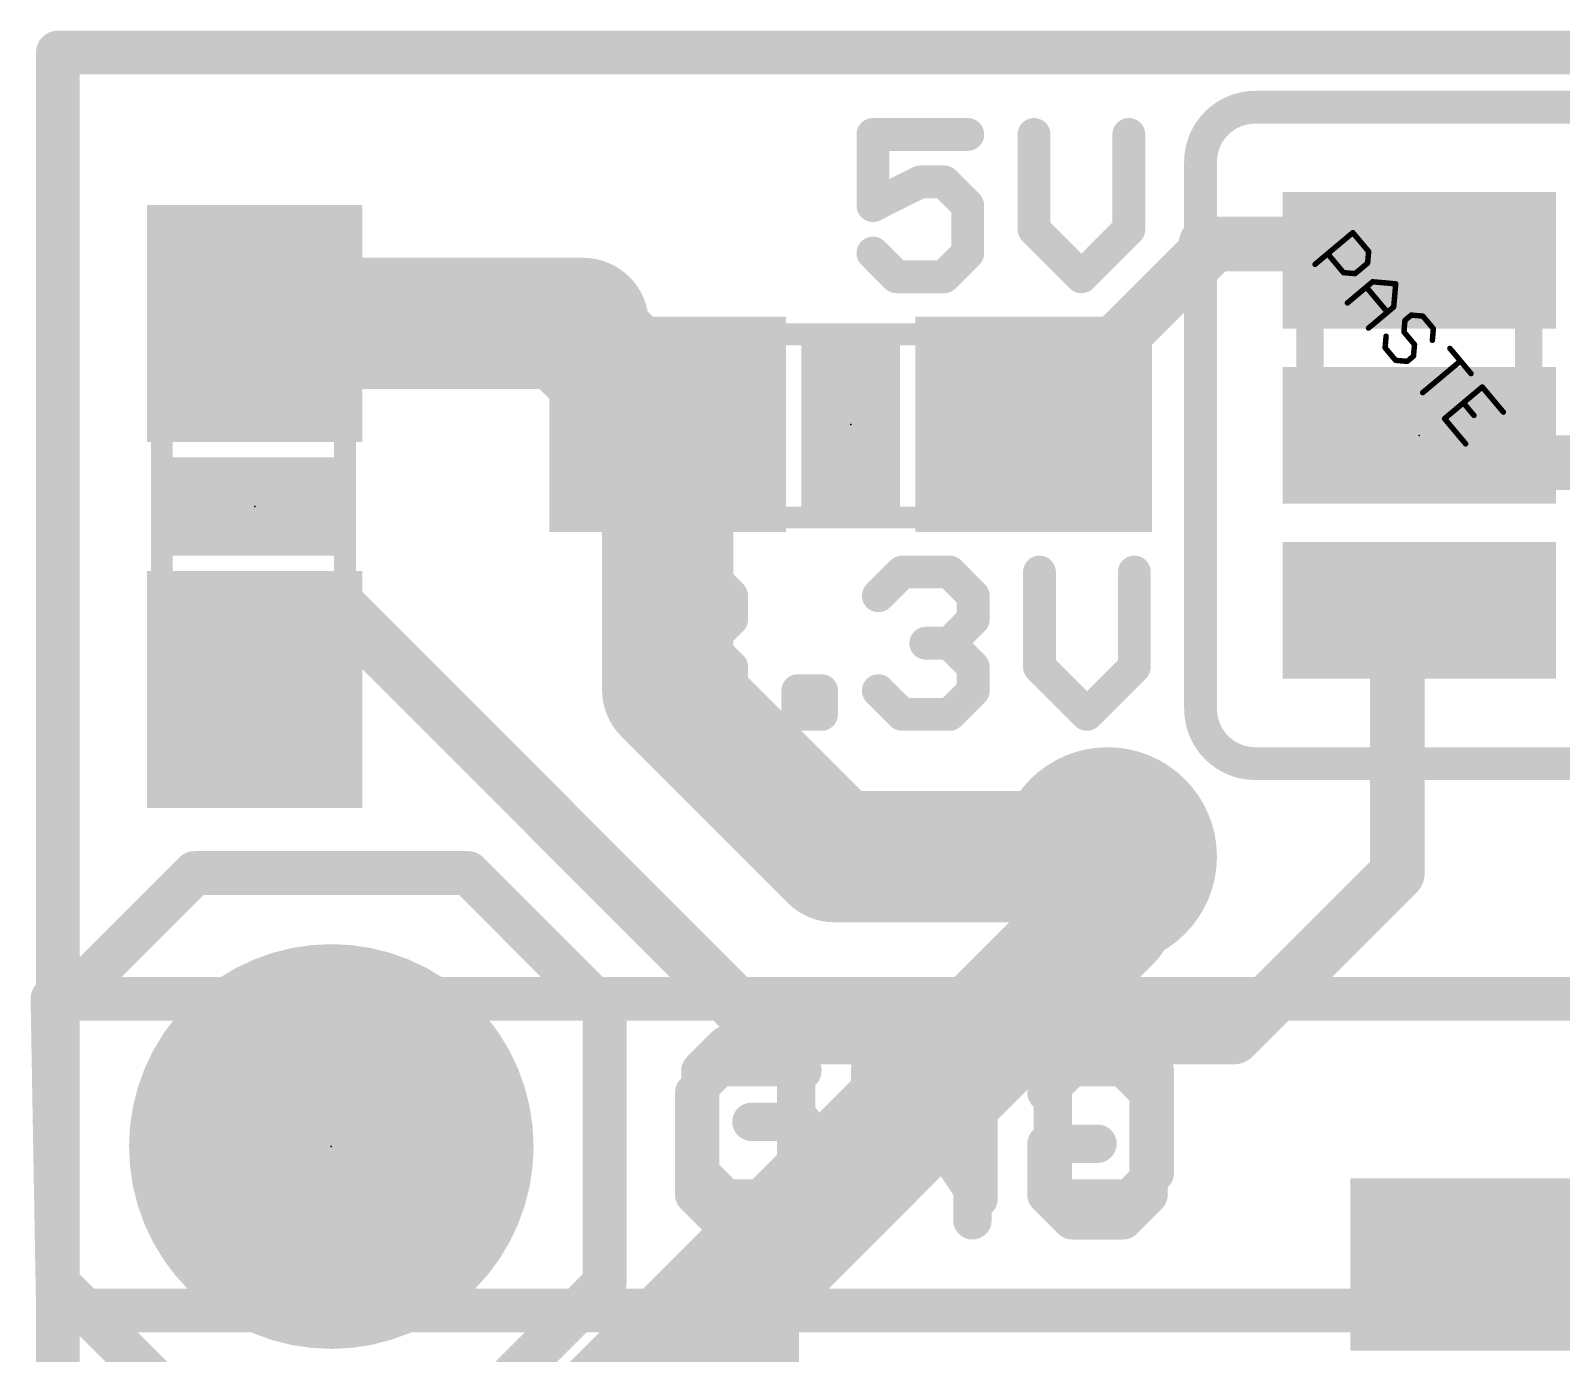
# Model space of a CAD drawing. Extents: x -0.1 to 26.8, y -8.9 to 12.8.
# Drawn here: x -0.13 to 6.98, y 6.66 to 12.8 of the extents above; entities that cross this region are included whole.
import ezdxf

# ---------------------------------------------------------------- set-up
doc = ezdxf.new("R2010")
doc.units = 0
for name, color, linetype in [('1', 12, 'CONTINUOUS'), ('16', 132, 'CONTINUOUS'), ('17', 110, 'CONTINUOUS'), ('18', 110, 'CONTINUOUS'), ('20', 53, 'CONTINUOUS'), ('21', 41, 'CONTINUOUS'), ('22', 40, 'CONTINUOUS'), ('23', 53, 'CONTINUOUS'), ('51', 53, 'CONTINUOUS')]:
    doc.layers.add(name, color=color, linetype=linetype)

# ---------------------------------------------------------------- blocks, each defined once
blk = doc.blocks.new('RECT')
blk.add_solid([(-0.5, -0.5), (0.5, -0.5), (-0.5, 0.5), (0.5, 0.5)])
blk = doc.blocks.new('ROUNDP')
at = {"const_width": 0.5}
blk.add_lwpolyline([(0, -0.25, 1), (0, 0.25, 1), (0, -0.25)], format="xyb", dxfattribs=at)
blk = doc.blocks.new('ROUNDV')
at = {"const_width": 0.5}
blk.add_lwpolyline([(0, -0.25, 1), (0, 0.25, 1), (0, -0.25)], format="xyb", dxfattribs=at)

msp = doc.modelspace()

# ---------------------------------------------------------------- linework, layer by layer
at = {"layer": '1'}
for points, const_width in [([(4.533, 10.9728), (5.334, 11.7738)], 0.254), ([(5.334, 11.811), (6.2484, 11.811)], 0.254), ([(5.334, 11.7738), (5.334, 11.811)], 0.254), ([(6.2484, 11.811), (6.3246, 11.7348)], 0.254), ([(0.9144, 11.4418), (2.4402, 11.4418)], 0.6096), ([(2.4402, 11.3656), (2.4402, 11.4418)], 0.6096), ([(2.833, 10.9728), (2.4402, 11.3656)], 0.6096), ([(2.833, 9.74), (2.833, 10.9728)], 0.6096), ([(6.3246, 10.922), (6.3246, 10.795)], 0.254), ([(6.3246, 10.795), (7.9502, 10.795)], 0.254), ([(0.9144, 9.8044), (1.27, 10.16)], 0.254), ([(1.27, 10.16), (3.302, 8.128)], 0.254), ([(6.223, 10.0076), (6.3246, 10.1092)], 0.254), ([(6.223, 8.89), (6.223, 10.0076)], 0.254), ([(3.6068, 8.9662), (2.833, 9.74)], 0.6096), ([(0.9144, 9.7418), (0.9144, 9.8044)], 0.254), ([(3.6068, 8.9662), (4.8768, 8.9662)], 0.6096), ([(5.461, 8.128), (6.223, 8.89)], 0.254), ([(-0.0254, 8.3058), (21.463, 8.3058)], 0.2032), ([(0, 6.858), (-0.0254, 8.3058)], 0.2032), ([(3.302, 8.128), (5.461, 8.128)], 0.254), ([(3.3156, 7.1256), (3.81, 7.62)], 0.254), ([(3.3156, 6.1468), (3.3156, 7.1256)], 0.254), ([(21.463, 6.858), (0, 6.858)], 0.2032)]:
    msp.add_lwpolyline(points, dxfattribs=dict(at, const_width=const_width))
for points, const_width in [([(5.334, 11.8745, 1), (5.334, 11.7475)], 0.127), ([(5.3975, 11.811, 1), (5.2705, 11.811)], 0.127), ([(5.3789, 11.7289, 1), (5.2891, 11.8187)], 0.127), ([(6.2933, 11.8559, 1), (6.2035, 11.7661)], 0.127), ([(6.2484, 11.7475, 1), (6.2484, 11.8745)], 0.127), ([(5.2705, 11.7738, 1), (5.3975, 11.7738)], 0.127), ([(6.2797, 11.6899, 1), (6.3695, 11.7797)], 0.127), ([(0.9144, 11.5942, 1), (0.9144, 11.2894)], 0.3048), ([(2.5926, 11.4418, 1), (2.2878, 11.4418)], 0.3048), ([(2.4402, 11.2894, 1), (2.4402, 11.5942)], 0.3048), ([(2.548, 11.4734, 1), (2.3324, 11.2578)], 0.3048), ([(2.2878, 11.3656, 1), (2.5926, 11.3656)], 0.3048), ([(2.9854, 10.9728, 1), (2.6806, 10.9728)], 0.3048), ([(2.7252, 10.865, 1), (2.9408, 11.0806)], 0.3048), ([(4.4881, 11.0177, 1), (4.5779, 10.9279)], 0.127), ([(6.3881, 10.922, 1), (6.2611, 10.922)], 0.127), ([(6.3246, 10.8585, 1), (6.3246, 10.7315)], 0.127), ([(6.2611, 10.795, 1), (6.3881, 10.795)], 0.127), ([(1.3149, 10.2049, 1), (1.2251, 10.1151)], 0.127), ([(1.3149, 10.1151, 1), (1.2251, 10.2049)], 0.127), ([(6.3695, 10.0643, 1), (6.2797, 10.1541)], 0.127), ([(6.2865, 10.0076, 1), (6.1595, 10.0076)], 0.127), ([(6.1781, 10.0525, 1), (6.2679, 9.9627)], 0.127), ([(2.9408, 9.8478, 1), (2.7252, 9.6322)], 0.3048), ([(0.9779, 9.8044, 1), (0.8509, 9.8044)], 0.127), ([(0.8695, 9.8493, 1), (0.9593, 9.7595)], 0.127), ([(2.6806, 9.74, 1), (2.9854, 9.74)], 0.3048), ([(0.8509, 9.7418, 1), (0.9779, 9.7418)], 0.127), ([(3.6068, 9.1186, 1), (3.6068, 8.8138)], 0.3048), ([(4.8768, 8.8138, 1), (4.8768, 9.1186)], 0.3048), ([(3.499, 8.8584, 1), (3.7146, 9.074)], 0.3048), ([(6.2679, 8.8451, 1), (6.1781, 8.9349)], 0.127), ([(6.1595, 8.89, 1), (6.2865, 8.89)], 0.127), ([(-0.0254, 8.3566, 1), (-0.0254, 8.255)], 0.1016), ([(0.0254, 8.3067, 1), (-0.0762, 8.3049)], 0.1016), ([(3.302, 8.1915, 1), (3.302, 8.0645)], 0.127), ([(5.461, 8.0645, 1), (5.461, 8.1915)], 0.127), ([(3.2571, 8.0831, 1), (3.3469, 8.1729)], 0.127), ([(5.4161, 8.1729, 1), (5.5059, 8.0831)], 0.127), ([(3.8549, 7.5751, 1), (3.7651, 7.6649)], 0.127), ([(3.3791, 7.1256, 1), (3.2521, 7.1256)], 0.127), ([(3.2707, 7.1705, 1), (3.3605, 7.0807)], 0.127), ([(0, 6.9088, 1), (0, 6.8072)], 0.1016), ([(-0.0508, 6.8571, 1), (0.0508, 6.8589)], 0.1016)]:
    msp.add_lwpolyline(points, format="xyb", dxfattribs=dict(at, const_width=const_width))
at = {"layer": '16'}
for points, const_width in [([(0, 12.7), (0, 0)], 0.2032), ([(26.67, 12.7), (0, 12.7)], 0.2032), ([(4.8768, 8.6868), (4.8768, 8.9662)], 0.6096), ([(1.27, 5.08), (4.8768, 8.6868)], 0.6096)]:
    msp.add_lwpolyline(points, dxfattribs=dict(at, const_width=const_width))
for points, const_width in [([(0.0508, 12.7, 1), (-0.0508, 12.7)], 0.1016), ([(0, 12.7508, 1), (0, 12.6492)], 0.1016), ([(5.0292, 8.9662, 1), (4.7244, 8.9662)], 0.3048), ([(4.9846, 8.579, 1), (4.769, 8.7946)], 0.3048), ([(4.7244, 8.6868, 1), (5.0292, 8.6868)], 0.3048)]:
    msp.add_lwpolyline(points, format="xyb", dxfattribs=dict(at, const_width=const_width))
at = {"layer": '20', "const_width": 0.2032}
for points in [[(26.67, 12.7), (0, 12.7)], [(0, 12.7), (0, 0)]]:
    msp.add_lwpolyline(points, dxfattribs=at)
at = {"layer": '20', "const_width": 0.1016}
for points in [[(0, 12.7508, 1), (0, 12.6492)], [(0.0508, 12.7, 1), (-0.0508, 12.7)]]:
    msp.add_lwpolyline(points, format="xyb", dxfattribs=at)
at = {"layer": '21'}
for points, const_width in [([(5.5626, 12.446, 0.4142), (5.3086, 12.192)], 0.1524), ([(5.5626, 12.4841, 1), (5.5626, 12.4079)], 0.0762), ([(5.5626, 12.4079, 1), (5.5626, 12.4841)], 0.0762), ([(3.7864, 12.3577, 1), (3.7864, 12.2815)], 0.0762), ([(3.8245, 12.3196, 1), (3.7483, 12.3196)], 0.0762), ([(4.227, 12.2815, 1), (4.227, 12.3577)], 0.0762), ([(4.5729, 12.3196, 1), (4.4967, 12.3196)], 0.0762), ([(5.0135, 12.3196, 1), (4.9373, 12.3196)], 0.0762), ([(5.3467, 12.192, 1), (5.2705, 12.192)], 0.0762), ([(4.0067, 12.1373, 1), (4.0067, 12.0611)], 0.0762), ([(4.0237, 12.0652, 1), (3.9896, 12.1333)], 0.0762), ([(4.1438, 12.1262, 1), (4.0899, 12.0723)], 0.0762), ([(4.1169, 12.0611, 1), (4.1169, 12.1373)], 0.0762), ([(5.2705, 12.192, 1), (5.3467, 12.192)], 0.0762), ([(3.7693, 12.0232, 1), (3.8034, 11.955)], 0.0762), ([(3.7483, 11.9891, 1), (3.8245, 11.9891)], 0.0762), ([(4.2651, 11.9891, 1), (4.1889, 11.9891)], 0.0762), ([(4.2001, 11.9621, 1), (4.254, 12.016)], 0.0762), ([(4.5617, 11.9059, 1), (4.5078, 11.852)], 0.0762), ([(5.0024, 11.852, 1), (4.9485, 11.9059)], 0.0762), ([(4.4967, 11.8789, 1), (4.5729, 11.8789)], 0.0762), ([(4.9373, 11.8789, 1), (5.0135, 11.8789)], 0.0762), ([(3.8133, 11.7957, 1), (3.7594, 11.7418)], 0.0762), ([(4.1889, 11.7688, 1), (4.2651, 11.7688)], 0.0762), ([(4.254, 11.7418, 1), (4.2001, 11.7957)], 0.0762), ([(3.8965, 11.6967, 1), (3.8965, 11.6205)], 0.0762), ([(3.8696, 11.6317, 1), (3.9235, 11.6855)], 0.0762), ([(4.0899, 11.6855, 1), (4.1438, 11.6317)], 0.0762), ([(4.1169, 11.6205, 1), (4.1169, 11.6967)], 0.0762), ([(4.7282, 11.6855, 1), (4.782, 11.6317)], 0.0762), ([(4.7282, 11.6317, 1), (4.782, 11.6855)], 0.0762), ([(2.7993, 10.3257, 1), (2.7993, 10.2495)], 0.0762), ([(2.8262, 10.2606, 1), (2.7724, 10.3145)], 0.0762), ([(3.0466, 10.3145, 1), (2.9927, 10.2606)], 0.0762), ([(3.0196, 10.2495, 1), (3.0196, 10.3257)], 0.0762), ([(3.9219, 10.3257, 1), (3.9219, 10.2495)], 0.0762), ([(3.9489, 10.2606, 1), (3.895, 10.3145)], 0.0762), ([(4.1692, 10.3145, 1), (4.1153, 10.2606)], 0.0762), ([(4.1422, 10.2495, 1), (4.1422, 10.3257)], 0.0762), ([(4.5983, 10.2876, 1), (4.5221, 10.2876)], 0.0762), ([(5.0389, 10.2876, 1), (4.9627, 10.2876)], 0.0762), ([(2.6622, 10.2043, 1), (2.7161, 10.1505)], 0.0762), ([(3.1679, 10.1774, 1), (3.0917, 10.1774)], 0.0762), ([(3.1028, 10.1505, 1), (3.1567, 10.2043)], 0.0762), ([(3.7848, 10.2043, 1), (3.8387, 10.1505)], 0.0762), ([(4.2905, 10.1774, 1), (4.2143, 10.1774)], 0.0762), ([(4.2255, 10.1505, 1), (4.2794, 10.2043)], 0.0762), ([(3.0917, 10.0672, 1), (3.1679, 10.0672)], 0.0762), ([(3.1567, 10.0403, 1), (3.1028, 10.0942)], 0.0762), ([(4.2143, 10.0672, 1), (4.2905, 10.0672)], 0.0762), ([(4.2794, 10.0403, 1), (4.2255, 10.0942)], 0.0762), ([(2.9095, 9.9952, 1), (2.9095, 9.919)], 0.0762), ([(3.0466, 9.984, 1), (2.9927, 9.9301)], 0.0762), ([(3.0196, 9.919, 1), (3.0196, 9.9952)], 0.0762), ([(4.0321, 9.9952, 1), (4.0321, 9.919)], 0.0762), ([(4.1692, 9.984, 1), (4.1153, 9.9301)], 0.0762), ([(4.1422, 9.919, 1), (4.1422, 9.9952)], 0.0762), ([(2.9927, 9.984, 1), (3.0466, 9.9301)], 0.0762), ([(4.1153, 9.984, 1), (4.1692, 9.9301)], 0.0762), ([(3.1679, 9.8469, 1), (3.0917, 9.8469)], 0.0762), ([(3.1028, 9.82, 1), (3.1567, 9.8739)], 0.0762), ([(4.2905, 9.8469, 1), (4.2143, 9.8469)], 0.0762), ([(4.2255, 9.82, 1), (4.2794, 9.8739)], 0.0762), ([(4.5871, 9.8739, 1), (4.5332, 9.82)], 0.0762), ([(5.0278, 9.82, 1), (4.9739, 9.8739)], 0.0762), ([(4.5221, 9.8469, 1), (4.5983, 9.8469)], 0.0762), ([(4.9627, 9.8469, 1), (5.0389, 9.8469)], 0.0762), ([(2.7161, 9.7637, 1), (2.6622, 9.7098)], 0.0762), ([(3.0917, 9.7368, 1), (3.1679, 9.7368)], 0.0762), ([(3.1567, 9.7098, 1), (3.1028, 9.7637)], 0.0762), ([(3.4757, 9.7368, 1), (3.3995, 9.7368)], 0.0762), ([(3.4376, 9.7749, 1), (3.4376, 9.6987)], 0.0762), ([(3.5858, 9.7368, 1), (3.5096, 9.7368)], 0.0762), ([(3.5477, 9.6987, 1), (3.5477, 9.7749)], 0.0762), ([(3.8387, 9.7637, 1), (3.7848, 9.7098)], 0.0762), ([(4.2143, 9.7368, 1), (4.2905, 9.7368)], 0.0762), ([(4.2794, 9.7098, 1), (4.2255, 9.7637)], 0.0762), ([(2.7993, 9.6647, 1), (2.7993, 9.5885)], 0.0762), ([(2.7724, 9.5997, 1), (2.8262, 9.6535)], 0.0762), ([(2.9927, 9.6535, 1), (3.0466, 9.5997)], 0.0762), ([(3.0196, 9.5885, 1), (3.0196, 9.6647)], 0.0762), ([(3.4376, 9.6647, 1), (3.4376, 9.5885)], 0.0762), ([(3.5477, 9.5885, 1), (3.5477, 9.6647)], 0.0762), ([(3.9219, 9.6647, 1), (3.9219, 9.5885)], 0.0762), ([(3.895, 9.5997, 1), (3.9489, 9.6535)], 0.0762), ([(4.1153, 9.6535, 1), (4.1692, 9.5997)], 0.0762), ([(4.1422, 9.5885, 1), (4.1422, 9.6647)], 0.0762), ([(4.7536, 9.6535, 1), (4.8074, 9.5997)], 0.0762), ([(4.7536, 9.5997, 1), (4.8074, 9.6535)], 0.0762), ([(5.3086, 9.652, 0.4142), (5.5626, 9.398)], 0.1524), ([(5.3467, 9.652, 1), (5.2705, 9.652)], 0.0762), ([(5.2705, 9.652, 1), (5.3467, 9.652)], 0.0762), ([(3.3995, 9.6266, 1), (3.4757, 9.6266)], 0.0762), ([(3.5096, 9.6266, 1), (3.5858, 9.6266)], 0.0762), ([(5.5626, 9.4361, 1), (5.5626, 9.3599)], 0.0762), ([(5.5626, 9.3599, 1), (5.5626, 9.4361)], 0.0762), ([(0.635, 8.9408, 1), (0.635, 8.8392)], 0.1016), ([(0.6709, 8.8541, 1), (0.5991, 8.9259)], 0.1016), ([(1.9409, 8.9259, 1), (1.8691, 8.8541)], 0.1016), ([(1.905, 8.8392, 1), (1.905, 8.9408)], 0.1016), ([(0.0508, 8.255, 1), (-0.0508, 8.255)], 0.1016), ([(-0.0359, 8.2909, 1), (0.0359, 8.2191)], 0.1016), ([(2.5908, 8.255, 1), (2.4892, 8.255)], 0.1016), ([(2.5041, 8.2191, 1), (2.5759, 8.2909)], 0.1016), ([(3.1031, 8.135, 1), (3.1031, 8.0461)], 0.0889), ([(3.1346, 8.0591, 1), (3.0717, 8.1219)], 0.0889), ([(3.3718, 8.1219, 1), (3.309, 8.0591)], 0.0889), ([(3.3404, 8.0461, 1), (3.3404, 8.135)], 0.0889), ([(3.8475, 8.0905, 1), (3.7586, 8.0905)], 0.0889), ([(3.8401, 8.1152, 1), (3.7661, 8.0658)], 0.0889), ([(4.3221, 8.0905, 1), (4.2332, 8.0905)], 0.0889), ([(4.6217, 8.135, 1), (4.6217, 8.0461)], 0.0889), ([(4.6661, 8.0905, 1), (4.5772, 8.0905)], 0.0889), ([(5.009, 8.1219, 1), (4.9461, 8.0591)], 0.0889), ([(4.9776, 8.0461, 1), (4.9776, 8.135)], 0.0889), ([(2.9531, 8.0033, 1), (3.0159, 7.9404)], 0.0889), ([(3.029, 7.9719, 1), (2.9401, 7.9719)], 0.0889), ([(3.4276, 7.9404, 1), (3.4905, 8.0033)], 0.0889), ([(5.1406, 7.9719, 1), (5.0517, 7.9719)], 0.0889), ([(5.0648, 7.9404, 1), (5.1276, 8.0033)], 0.0889), ([(3.2218, 7.7791, 1), (3.2218, 7.6902)], 0.0889), ([(3.5035, 7.7346, 1), (3.4146, 7.7346)], 0.0889), ([(3.459, 7.6902, 1), (3.459, 7.7791)], 0.0889), ([(3.0159, 7.5288, 1), (2.9531, 7.4659)], 0.0889), ([(2.9401, 7.4973, 1), (3.029, 7.4973)], 0.0889), ([(3.4146, 7.4973, 1), (3.5035, 7.4973)], 0.0889), ([(3.4905, 7.4659, 1), (3.4276, 7.5288)], 0.0889), ([(5.0517, 7.4973, 1), (5.1406, 7.4973)], 0.0889), ([(5.1276, 7.4659, 1), (5.0648, 7.5288)], 0.0889), ([(3.1031, 7.4232, 1), (3.1031, 7.3342)], 0.0889), ([(3.3404, 7.3342, 1), (3.3404, 7.4232)], 0.0889), ([(4.6217, 7.4232, 1), (4.6217, 7.3342)], 0.0889), ([(4.9776, 7.3342, 1), (4.9776, 7.4232)], 0.0889), ([(3.0717, 7.3473, 1), (3.1346, 7.4101)], 0.0889), ([(3.309, 7.4101, 1), (3.3718, 7.3473)], 0.0889), ([(3.7586, 7.3787, 1), (3.8475, 7.3787)], 0.0889), ([(4.2332, 7.3787, 1), (4.3221, 7.3787)], 0.0889), ([(4.2406, 7.354, 1), (4.3146, 7.4034)], 0.0889), ([(4.5772, 7.3787, 1), (4.6661, 7.3787)], 0.0889), ([(4.9461, 7.4101, 1), (5.009, 7.3473)], 0.0889), ([(0.0359, 7.0209, 1), (-0.0359, 6.9491)], 0.1016), ([(2.5759, 6.9491, 1), (2.5041, 7.0209)], 0.1016), ([(-0.0508, 6.985, 1), (0.0508, 6.985)], 0.1016), ([(2.4892, 6.985, 1), (2.5908, 6.985)], 0.1016)]:
    msp.add_lwpolyline(points, format="xyb", dxfattribs=dict(at, const_width=const_width))
for points, const_width in [([(7.0866, 12.446), (5.5626, 12.446)], 0.1524), ([(4.227, 12.3196), (3.7864, 12.3196)], 0.1524), ([(3.7864, 12.3196), (3.7864, 11.9891)], 0.1524), ([(4.5348, 12.3196), (4.5348, 11.8789)], 0.1524), ([(4.9754, 11.8789), (4.9754, 12.3196)], 0.1524), ([(5.3086, 9.652), (5.3086, 12.192)], 0.1524), ([(3.7864, 11.9891), (4.0067, 12.0992)], 0.1524), ([(4.0067, 12.0992), (4.1169, 12.0992)], 0.1524), ([(4.1169, 12.0992), (4.227, 11.9891)], 0.1524), ([(4.227, 11.9891), (4.227, 11.7688)], 0.1524), ([(4.5348, 11.8789), (4.7551, 11.6586)], 0.1524), ([(4.7551, 11.6586), (4.9754, 11.8789)], 0.1524), ([(3.8965, 11.6586), (3.7864, 11.7688)], 0.1524), ([(4.227, 11.7688), (4.1169, 11.6586)], 0.1524), ([(4.1169, 11.6586), (3.8965, 11.6586)], 0.1524), ([(2.6891, 10.1774), (2.7993, 10.2876)], 0.1524), ([(2.7993, 10.2876), (3.0196, 10.2876)], 0.1524), ([(3.0196, 10.2876), (3.1298, 10.1774)], 0.1524), ([(3.8118, 10.1774), (3.9219, 10.2876)], 0.1524), ([(3.9219, 10.2876), (4.1422, 10.2876)], 0.1524), ([(4.1422, 10.2876), (4.2524, 10.1774)], 0.1524), ([(4.5602, 10.2876), (4.5602, 9.8469)], 0.1524), ([(5.0008, 9.8469), (5.0008, 10.2876)], 0.1524), ([(3.1298, 10.1774), (3.1298, 10.0672)], 0.1524), ([(4.2524, 10.1774), (4.2524, 10.0672)], 0.1524), ([(3.1298, 10.0672), (3.0196, 9.9571)], 0.1524), ([(4.2524, 10.0672), (4.1422, 9.9571)], 0.1524), ([(3.0196, 9.9571), (2.9095, 9.9571)], 0.1524), ([(3.0196, 9.9571), (3.1298, 9.8469)], 0.1524), ([(4.1422, 9.9571), (4.0321, 9.9571)], 0.1524), ([(4.1422, 9.9571), (4.2524, 9.8469)], 0.1524), ([(3.1298, 9.8469), (3.1298, 9.7368)], 0.1524), ([(4.2524, 9.8469), (4.2524, 9.7368)], 0.1524), ([(4.5602, 9.8469), (4.7805, 9.6266)], 0.1524), ([(4.7805, 9.6266), (5.0008, 9.8469)], 0.1524), ([(2.7993, 9.6266), (2.6891, 9.7368)], 0.1524), ([(3.1298, 9.7368), (3.0196, 9.6266)], 0.1524), ([(3.4376, 9.6266), (3.4376, 9.7368)], 0.1524), ([(3.4376, 9.7368), (3.5477, 9.7368)], 0.1524), ([(3.5477, 9.7368), (3.5477, 9.6266)], 0.1524), ([(3.9219, 9.6266), (3.8118, 9.7368)], 0.1524), ([(4.2524, 9.7368), (4.1422, 9.6266)], 0.1524), ([(3.0196, 9.6266), (2.7993, 9.6266)], 0.1524), ([(3.5477, 9.6266), (3.4376, 9.6266)], 0.1524), ([(4.1422, 9.6266), (3.9219, 9.6266)], 0.1524), ([(7.0866, 9.398), (5.5626, 9.398)], 0.1524), ([(0.635, 8.89), (0, 8.255)], 0.2032), ([(1.905, 8.89), (0.635, 8.89)], 0.2032), ([(2.54, 8.255), (1.905, 8.89)], 0.2032), ([(0, 6.985), (0, 8.255)], 0.2032), ([(2.54, 8.255), (2.54, 6.985)], 0.2032), ([(3.1031, 8.0905), (2.9845, 7.9719)], 0.1778), ([(3.3404, 8.0905), (3.1031, 8.0905)], 0.1778), ([(3.459, 7.9719), (3.3404, 8.0905)], 0.1778), ([(3.8031, 7.3787), (3.8031, 8.0905)], 0.1778), ([(3.8031, 8.0905), (4.2776, 7.3787)], 0.1778), ([(4.2776, 7.3787), (4.2776, 8.0905)], 0.1778), ([(4.6217, 8.0905), (4.6217, 7.3787)], 0.1778), ([(4.9776, 8.0905), (4.6217, 8.0905)], 0.1778), ([(5.0962, 7.9719), (4.9776, 8.0905)], 0.1778), ([(2.9845, 7.9719), (2.9845, 7.4973)], 0.1778), ([(5.0962, 7.4973), (5.0962, 7.9719)], 0.1778), ([(3.459, 7.7346), (3.2218, 7.7346)], 0.1778), ([(3.459, 7.4973), (3.459, 7.7346)], 0.1778), ([(2.9845, 7.4973), (3.1031, 7.3787)], 0.1778), ([(3.3404, 7.3787), (3.459, 7.4973)], 0.1778), ([(4.9776, 7.3787), (5.0962, 7.4973)], 0.1778), ([(3.1031, 7.3787), (3.3404, 7.3787)], 0.1778), ([(4.6217, 7.3787), (4.9776, 7.3787)], 0.1778), ([(0.635, 6.35), (0, 6.985)], 0.2032), ([(2.54, 6.985), (1.905, 6.35)], 0.2032)]:
    msp.add_lwpolyline(points, dxfattribs=dict(at, const_width=const_width))
at = {"layer": '22'}
for points, const_width in [([(0.635, 8.89), (0, 8.255)], 0.2032), ([(1.905, 8.89), (0.635, 8.89)], 0.2032), ([(2.54, 8.255), (1.905, 8.89)], 0.2032), ([(0, 8.255), (0, 6.985)], 0.2032), ([(2.54, 6.985), (2.54, 8.255)], 0.2032), ([(2.9556, 7.8703), (3.0742, 7.9889)], 0.1778), ([(3.0742, 7.9889), (3.4301, 7.9889)], 0.1778), ([(3.4301, 7.9889), (3.4301, 7.2771)], 0.1778), ([(4.2487, 7.9889), (3.7742, 7.2771)], 0.1778), ([(3.7742, 7.2771), (3.7742, 7.9889)], 0.1778), ([(4.2487, 7.2771), (4.2487, 7.9889)], 0.1778), ([(4.5928, 7.8703), (4.7114, 7.9889)], 0.1778), ([(4.7114, 7.9889), (4.9487, 7.9889)], 0.1778), ([(4.9487, 7.9889), (5.0673, 7.8703)], 0.1778), ([(2.9556, 7.3957), (2.9556, 7.8703)], 0.1778), ([(5.0673, 7.8703), (5.0673, 7.3957)], 0.1778), ([(4.5928, 7.3957), (4.5928, 7.633)], 0.1778), ([(4.5928, 7.633), (4.83, 7.633)], 0.1778), ([(3.0742, 7.2771), (2.9556, 7.3957)], 0.1778), ([(4.7114, 7.2771), (4.5928, 7.3957)], 0.1778), ([(5.0673, 7.3957), (4.9487, 7.2771)], 0.1778), ([(3.4301, 7.2771), (3.0742, 7.2771)], 0.1778), ([(4.9487, 7.2771), (4.7114, 7.2771)], 0.1778), ([(0, 6.985), (0.635, 6.35)], 0.2032), ([(1.905, 6.35), (2.54, 6.985)], 0.2032)]:
    msp.add_lwpolyline(points, dxfattribs=dict(at, const_width=const_width))
for points, const_width in [([(0.635, 8.9408, 1), (0.635, 8.8392)], 0.1016), ([(0.6709, 8.8541, 1), (0.5991, 8.9259)], 0.1016), ([(1.9409, 8.9259, 1), (1.8691, 8.8541)], 0.1016), ([(1.905, 8.8392, 1), (1.905, 8.9408)], 0.1016), ([(0.0508, 8.255, 1), (-0.0508, 8.255)], 0.1016), ([(-0.0359, 8.2909, 1), (0.0359, 8.2191)], 0.1016), ([(2.5908, 8.255, 1), (2.4892, 8.255)], 0.1016), ([(2.5041, 8.2191, 1), (2.5759, 8.2909)], 0.1016), ([(3.0742, 8.0334, 1), (3.0742, 7.9445)], 0.0889), ([(3.1057, 7.9575, 1), (3.0428, 8.0203)], 0.0889), ([(3.4746, 7.9889, 1), (3.3857, 7.9889)], 0.0889), ([(3.4301, 7.9445, 1), (3.4301, 8.0334)], 0.0889), ([(3.8186, 7.9889, 1), (3.7297, 7.9889)], 0.0889), ([(4.2932, 7.9889, 1), (4.2043, 7.9889)], 0.0889), ([(4.2857, 7.9642, 1), (4.2117, 8.0136)], 0.0889), ([(4.7114, 8.0334, 1), (4.7114, 7.9445)], 0.0889), ([(4.7428, 7.9575, 1), (4.68, 8.0203)], 0.0889), ([(4.9801, 8.0203, 1), (4.9172, 7.9575)], 0.0889), ([(4.9487, 7.9445, 1), (4.9487, 8.0334)], 0.0889), ([(2.9242, 7.9017, 1), (2.987, 7.8388)], 0.0889), ([(3.0001, 7.8703, 1), (2.9112, 7.8703)], 0.0889), ([(4.5613, 7.9017, 1), (4.6242, 7.8388)], 0.0889), ([(5.1118, 7.8703, 1), (5.0229, 7.8703)], 0.0889), ([(5.0359, 7.8388, 1), (5.0987, 7.9017)], 0.0889), ([(4.5928, 7.6775, 1), (4.5928, 7.5886)], 0.0889), ([(4.6372, 7.633, 1), (4.5483, 7.633)], 0.0889), ([(4.83, 7.5886, 1), (4.83, 7.6775)], 0.0889), ([(2.987, 7.4272, 1), (2.9242, 7.3643)], 0.0889), ([(4.6242, 7.4272, 1), (4.5613, 7.3643)], 0.0889), ([(5.0987, 7.3643, 1), (5.0359, 7.4272)], 0.0889), ([(2.9112, 7.3957, 1), (3.0001, 7.3957)], 0.0889), ([(4.5483, 7.3957, 1), (4.6372, 7.3957)], 0.0889), ([(5.0229, 7.3957, 1), (5.1118, 7.3957)], 0.0889), ([(3.0742, 7.3216, 1), (3.0742, 7.2327)], 0.0889), ([(3.0428, 7.2457, 1), (3.1057, 7.3085)], 0.0889), ([(3.4301, 7.2327, 1), (3.4301, 7.3216)], 0.0889), ([(3.7372, 7.3018, 1), (3.8112, 7.2524)], 0.0889), ([(4.7114, 7.3216, 1), (4.7114, 7.2327)], 0.0889), ([(4.68, 7.2457, 1), (4.7428, 7.3085)], 0.0889), ([(4.9172, 7.3085, 1), (4.9801, 7.2457)], 0.0889), ([(4.9487, 7.2327, 1), (4.9487, 7.3216)], 0.0889), ([(3.3857, 7.2771, 1), (3.4746, 7.2771)], 0.0889), ([(3.7297, 7.2771, 1), (3.8186, 7.2771)], 0.0889), ([(4.2043, 7.2771, 1), (4.2932, 7.2771)], 0.0889), ([(0.0359, 7.0209, 1), (-0.0359, 6.9491)], 0.1016), ([(2.5759, 6.9491, 1), (2.5041, 7.0209)], 0.1016), ([(-0.0508, 6.985, 1), (0.0508, 6.985)], 0.1016), ([(2.4892, 6.985, 1), (2.5908, 6.985)], 0.1016)]:
    msp.add_lwpolyline(points, format="xyb", dxfattribs=dict(at, const_width=const_width))
at = {"layer": '23'}
for p in [(3.683, 10.9728), (6.3246, 10.922), (0.9144, 10.5918), (1.27, 7.62)]:
    msp.add_point(p, dxfattribs=at)
at = {"layer": '51'}
for points, const_width in [([(5.8166, 11.938), (5.8166, 10.7315)], 0.127), ([(6.8326, 11.938), (5.8166, 11.938)], 0.127), ([(6.8326, 10.7315), (6.8326, 11.938)], 0.127), ([(5.8407, 11.7165), (6.016, 11.8635)], 0.0254), ([(6.016, 11.8635), (6.0895, 11.7759)], 0.0254), ([(5.9727, 11.6779), (5.8992, 11.7655)], 0.0254), ([(6.0848, 11.7222), (6.0264, 11.6732)], 0.0254), ([(6.0895, 11.7759), (6.0848, 11.7222)], 0.0254), ([(6.0264, 11.6732), (5.9727, 11.6779)], 0.0254), ([(5.9911, 11.5373), (6.1079, 11.6354)], 0.0254), ([(6.0787, 11.6108), (6.1767, 11.494)], 0.0254), ([(6.1079, 11.6354), (6.2154, 11.626)], 0.0254), ([(6.2154, 11.626), (6.206, 11.5185)], 0.0254), ([(6.206, 11.5185), (6.0891, 11.4205)], 0.0254), ([(6.2582, 11.4562), (6.2535, 11.4025)], 0.0254), ([(6.2875, 11.4807), (6.2582, 11.4562)], 0.0254), ([(6.3412, 11.476), (6.2875, 11.4807)], 0.0254), ([(6.3902, 11.4176), (6.3412, 11.476)], 0.0254), ([(4.039, 11.3918), (3.327, 11.3918)], 0.1016), ([(6.1659, 11.3289), (6.1706, 11.3827)], 0.0254), ([(6.2535, 11.4025), (6.3026, 11.344)], 0.0254), ([(6.3855, 11.3639), (6.3902, 11.4176)], 0.0254), ([(6.2149, 11.2705), (6.1659, 11.3289)], 0.0254), ([(6.3026, 11.344), (6.2979, 11.2903)], 0.0254), ([(6.467, 11.3261), (6.565, 11.2092)], 0.0254), ([(6.2687, 11.2658), (6.2149, 11.2705)], 0.0254), ([(6.2979, 11.2903), (6.2687, 11.2658)], 0.0254), ([(6.3408, 11.1206), (6.516, 11.2676)], 0.0254), ([(6.6173, 11.1469), (6.4421, 10.9998)], 0.0254), ([(6.7154, 11.03), (6.6173, 11.1469)], 0.0254), ([(6.5297, 11.0734), (6.5787, 11.0149)], 0.0254), ([(0.4824, 10.2358), (0.4824, 10.9478)], 0.1016), ([(1.3334, 10.2358), (1.3334, 10.9478)], 0.1016), ([(6.4421, 10.9998), (6.5401, 10.883)], 0.0254), ([(5.8166, 10.7315), (6.8326, 10.7315)], 0.127), ([(4.039, 10.5408), (3.327, 10.5408)], 0.1016)]:
    msp.add_lwpolyline(points, dxfattribs=dict(at, const_width=const_width))
for points, const_width in [([(5.8166, 11.9698, 1), (5.8166, 11.9063)], 0.0635), ([(5.8483, 11.938, 1), (5.7849, 11.938)], 0.0635), ([(6.8643, 11.938, 1), (6.8009, 11.938)], 0.0635), ([(6.8326, 11.9063, 1), (6.8326, 11.9698)], 0.0635), ([(6.0209, 11.8676, 1), (6.0111, 11.8595)], 0.0127), ([(6.0201, 11.8587, 1), (6.0119, 11.8684)], 0.0127), ([(5.904, 11.7696, 1), (5.8943, 11.7614)], 0.0127), ([(6.0889, 11.7173, 1), (6.0808, 11.727)], 0.0127), ([(6.0959, 11.7753, 1), (6.0832, 11.7765)], 0.0127), ([(6.0847, 11.7718, 1), (6.0944, 11.78)], 0.0127), ([(5.8367, 11.7213, 1), (5.8448, 11.7116)], 0.0127), ([(5.9732, 11.6842, 1), (5.9721, 11.6715)], 0.0127), ([(5.9678, 11.6738, 1), (5.9776, 11.6819)], 0.0127), ([(6.0223, 11.678, 1), (6.0305, 11.6683)], 0.0127), ([(6.0259, 11.6668, 1), (6.027, 11.6795)], 0.0127), ([(6.0785, 11.7227, 1), (6.0912, 11.7216)], 0.0127), ([(6.0836, 11.6149, 1), (6.0738, 11.6068)], 0.0127), ([(6.1085, 11.6417, 1), (6.1074, 11.629)], 0.0127), ([(6.112, 11.6305, 1), (6.1038, 11.6402)], 0.0127), ([(6.2217, 11.6254, 1), (6.209, 11.6265)], 0.0127), ([(6.2148, 11.6196, 1), (6.2159, 11.6323)], 0.0127), ([(5.987, 11.5422, 1), (5.9952, 11.5324)], 0.0127), ([(6.1996, 11.5191, 1), (6.2123, 11.518)], 0.0127), ([(6.21, 11.5136, 1), (6.2019, 11.5234)], 0.0127), ([(6.1719, 11.4899, 1), (6.1816, 11.4981)], 0.0127), ([(6.2646, 11.4556, 1), (6.2519, 11.4567)], 0.0127), ([(6.2542, 11.4611, 1), (6.2623, 11.4513)], 0.0127), ([(6.288, 11.487, 1), (6.2869, 11.4744)], 0.0127), ([(6.2915, 11.4758, 1), (6.2834, 11.4856)], 0.0127), ([(6.346, 11.4801, 1), (6.3363, 11.4719)], 0.0127), ([(6.3406, 11.4697, 1), (6.3417, 11.4823)], 0.0127), ([(3.327, 11.4172, 1), (3.327, 11.3664)], 0.0508), ([(4.039, 11.3664, 1), (4.039, 11.4172)], 0.0508), ([(6.085, 11.4253, 1), (6.0932, 11.4156)], 0.0127), ([(6.1769, 11.3821, 1), (6.1643, 11.3832)], 0.0127), ([(6.2584, 11.4066, 1), (6.2487, 11.3984)], 0.0127), ([(6.2472, 11.403, 1), (6.2599, 11.4019)], 0.0127), ([(6.3965, 11.417, 1), (6.3839, 11.4181)], 0.0127), ([(6.3853, 11.4135, 1), (6.3951, 11.4217)], 0.0127), ([(6.1708, 11.333, 1), (6.161, 11.3249)], 0.0127), ([(6.1596, 11.3295, 1), (6.1722, 11.3284)], 0.0127), ([(6.3089, 11.3435, 1), (6.2962, 11.3446)], 0.0127), ([(6.2977, 11.34, 1), (6.3074, 11.3481)], 0.0127), ([(6.3792, 11.3644, 1), (6.3918, 11.3633)], 0.0127), ([(6.4719, 11.3301, 1), (6.4621, 11.322)], 0.0127), ([(6.2155, 11.2768, 1), (6.2144, 11.2642)], 0.0127), ([(6.2101, 11.2664, 1), (6.2198, 11.2746)], 0.0127), ([(6.2646, 11.2707, 1), (6.2727, 11.2609)], 0.0127), ([(6.2681, 11.2595, 1), (6.2692, 11.2721)], 0.0127), ([(6.2915, 11.2909, 1), (6.3042, 11.2898)], 0.0127), ([(6.3019, 11.2855, 1), (6.2938, 11.2952)], 0.0127), ([(6.5201, 11.2628, 1), (6.5119, 11.2725)], 0.0127), ([(6.5602, 11.2051, 1), (6.5699, 11.2133)], 0.0127), ([(6.3367, 11.1254, 1), (6.3448, 11.1157)], 0.0127), ([(6.6222, 11.151, 1), (6.6125, 11.1428)], 0.0127), ([(6.6214, 11.142, 1), (6.6132, 11.1518)], 0.0127), ([(6.5346, 11.0774, 1), (6.5248, 11.0693)], 0.0127), ([(6.5739, 11.0108, 1), (6.5836, 11.019)], 0.0127), ([(6.7105, 11.026, 1), (6.7202, 11.0341)], 0.0127), ([(0.5078, 10.9478, 1), (0.457, 10.9478)], 0.0508), ([(1.3588, 10.9478, 1), (1.308, 10.9478)], 0.0508), ([(6.4469, 11.0039, 1), (6.4372, 10.9957)], 0.0127), ([(6.438, 11.0047, 1), (6.4461, 10.995)], 0.0127), ([(6.5352, 10.8789, 1), (6.545, 10.8871)], 0.0127), ([(5.8166, 10.7633, 1), (5.8166, 10.6997)], 0.0635), ([(5.7849, 10.7315, 1), (5.8483, 10.7315)], 0.0635), ([(6.8009, 10.7315, 1), (6.8643, 10.7315)], 0.0635), ([(6.8326, 10.6997, 1), (6.8326, 10.7633)], 0.0635), ([(3.327, 10.5662, 1), (3.327, 10.5154)], 0.0508), ([(4.039, 10.5154, 1), (4.039, 10.5662)], 0.0508), ([(0.457, 10.2358, 1), (0.5078, 10.2358)], 0.0508), ([(1.308, 10.2358, 1), (1.3588, 10.2358)], 0.0508)]:
    msp.add_lwpolyline(points, format="xyb", dxfattribs=dict(at, const_width=const_width))

# ---------------------------------------------------------------- block references
at = {"layer": '1', "rotation": 90}
for p, xscale, yscale in [((6.3246, 11.7348), 0.635, 1.27), ((6.3246, 10.922), 0.635, 1.27), ((6.3246, 10.1092), 0.635, 1.27), ((6.604, 7.0722), 0.8, 1.2)]:
    msp.add_blockref('RECT', p, dxfattribs=dict(at, xscale=xscale, yscale=yscale))
at = {"layer": '1', "xscale": 1.1}
for p, rotation in [((0.9144, 11.4418), 90), ((2.833, 10.9728), 180), ((4.533, 10.9728), 180), ((0.9144, 9.7418), 90)]:
    msp.add_blockref('RECT', p, dxfattribs=dict(at, rotation=rotation))
at = {"layer": '17', "xscale": 1.8796, "yscale": 1.8796}
msp.add_blockref('ROUNDP', (1.27, 7.62), dxfattribs=at)
msp.add_blockref('ROUNDP', (1.27, 7.62), dxfattribs=at)
at = {"layer": '18', "xscale": 1.016, "yscale": 1.016}
msp.add_blockref('ROUNDV', (4.8768, 8.9662), dxfattribs=at)
msp.add_blockref('ROUNDV', (4.8768, 8.9662), dxfattribs=at)
at = {"layer": '21', "xscale": 0.4572, "yscale": 0.762}
for p, rotation in [((3.683, 10.9728), 180), ((0.9144, 10.5918), 90)]:
    msp.add_blockref('RECT', p, dxfattribs=dict(at, rotation=rotation))
at = {"layer": '51'}
for p, xscale, yscale, rotation in [((0.9093, 11.1721), 0.5001, 0.95, 90), ((3.1028, 10.9677), 0.5001, 0.95, 180), ((4.2712, 10.9677), 0.5001, 0.95, 180), ((0.9093, 10.0037), 0.5001, 0.95, 90), ((1.27, 7.62), 0.508, 0.508, 270)]:
    msp.add_blockref('RECT', p, dxfattribs=dict(at, xscale=xscale, yscale=yscale, rotation=rotation))

doc.saveas('drawing.dxf')
